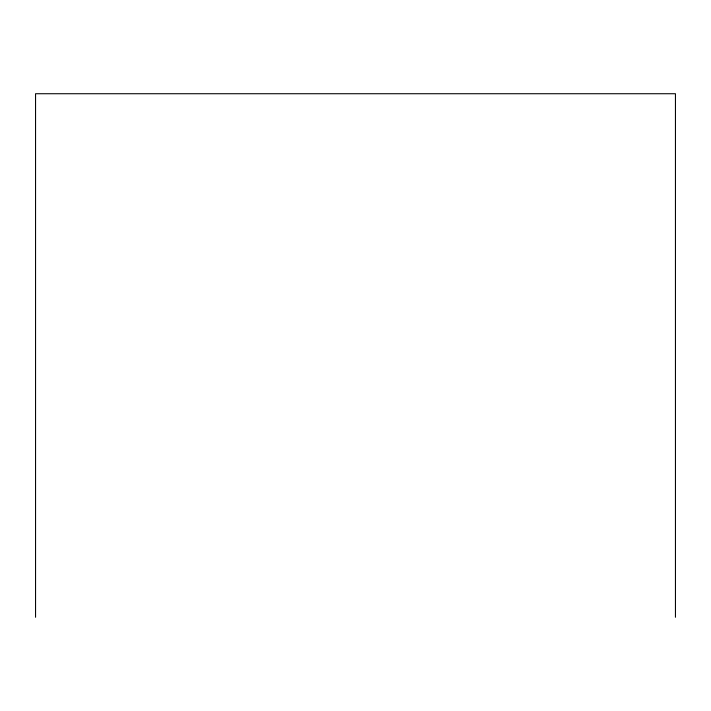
<?xml version="1.0" encoding="UTF-8"?>
<svg xmlns="http://www.w3.org/2000/svg" width="711" height="711" viewBox="0 0 711 711"><rect width="100%" height="100%" fill="white"/><g stroke="black" fill="none" stroke-linecap="round" stroke-linejoin="round"><path stroke-width="1.07" d="M675.45 617.272L675.45 93.728L35.55 93.728L35.55 617.272"/></g></svg>
